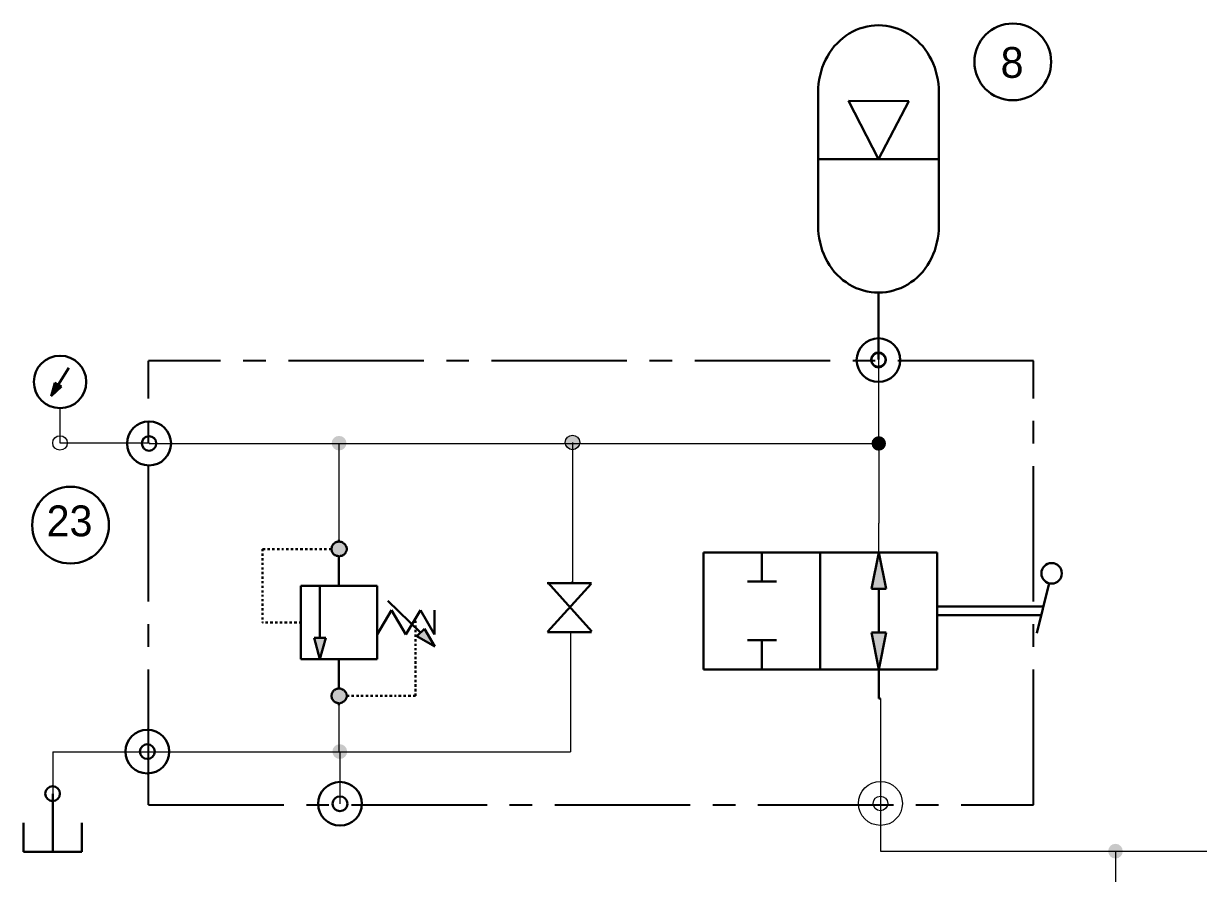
# Model space of a CAD drawing. Header units: millimetres. Extents: x 701 to 3045, y -109 to 653.
# Drawn here: x 1049.7 to 1214.9, y 263.9 to 383.4 of the extents above; entities that cross this region are included whole.
import ezdxf

# ---------------------------------------------------------------- set-up
doc = ezdxf.new("R2010")
doc.units = ezdxf.units.MM
doc.linetypes.add('CENTER2', pattern=[28.575, 19.05, -3.175, 3.175, -3.175])
doc.layers.add('05 CAUDAL DE MEDICIÓN', color=2, linetype='Continuous', lineweight=30)
doc.layers.add('11 UNIDAD INTEGRADA', color=7, linetype='CENTER2')

msp = doc.modelspace()

# ---------------------------------------------------------------- hatches: boundary and pattern name
at = {"lineweight": 53}
h = msp.add_hatch(color=7, dxfattribs=at)
edge = h.paths.add_edge_path()
edge.add_ellipse((1094.06, 324.42), major_axis=(1.04, 0), ratio=0.983606, start_angle=0, end_angle=360)
h = msp.add_hatch(color=7, dxfattribs=at)
edge = h.paths.add_edge_path()
edge.add_ellipse((1094.06, 324.42), major_axis=(1.04, 0), ratio=0.983607, start_angle=0, end_angle=360)
h = msp.add_hatch(color=7, dxfattribs=at)
edge = h.paths.add_edge_path()
edge.add_ellipse((1094.06, 324.42), major_axis=(1.04, 0), ratio=0.983607, start_angle=0, end_angle=360)
h = msp.add_hatch(color=7, dxfattribs=at)
edge = h.paths.add_edge_path()
edge.add_ellipse((1126.9, 324.52), major_axis=(1.04, 0), ratio=0.983606, start_angle=0, end_angle=360)
h = msp.add_hatch(color=7, dxfattribs=at)
edge = h.paths.add_edge_path()
edge.add_arc((1169.96, 324.38), 1.02, 0, 360)
h = msp.add_hatch(color=7, dxfattribs=at)
edge = h.paths.add_edge_path()
edge.add_arc((1169.96, 324.38), 1.02, 0, 360)
h = msp.add_hatch(color=7, dxfattribs=at)
edge = h.paths.add_edge_path()
edge.add_arc((1169.96, 324.38), 1.02, 0, 360)
h = msp.add_hatch(color=7, dxfattribs=at)
edge = h.paths.add_edge_path()
edge.add_arc((1094.16, 281.06), 1.04, 0, 360)
h = msp.add_hatch(color=7, dxfattribs=at)
edge = h.paths.add_edge_path()
edge.add_arc((1094.16, 281.06), 1.04, 0, 360)
h = msp.add_hatch(color=7, dxfattribs=at)
edge = h.paths.add_edge_path()
edge.add_arc((1094.16, 281.06), 1.04, 0, 360)
h = msp.add_hatch(color=7, dxfattribs=at)
edge = h.paths.add_edge_path()
edge.add_arc((1094.16, 281.06), 1.04, 0, 360)
h = msp.add_hatch(color=7, dxfattribs=at)
edge = h.paths.add_edge_path()
edge.add_ellipse((1203.25, 267.06), major_axis=(0, 1.04), ratio=0.983606, start_angle=0, end_angle=360)
at = {"layer": '05 CAUDAL DE MEDICIÓN'}
for points in [[(1053.59, 331.04), (1054.09, 332.88), (1055.01, 332.37)], [(1094.04, 308.52), (1093.97, 308.52), (1093.9, 308.52), (1093.87, 308.56), (1093.8, 308.56), (1093.73, 308.56), (1093.67, 308.59), (1093.6, 308.62), (1093.53, 308.66), (1093.46, 308.69), (1093.43, 308.69), (1093.36, 308.76), (1093.33, 308.79), (1093.26, 308.83), (1093.23, 308.89), (1093.19, 308.93), (1093.16, 309), (1093.12, 309.06), (1093.09, 309.1), (1093.06, 309.17), (1093.02, 309.23), (1093.02, 309.3), (1093.02, 309.34), (1092.99, 309.4), (1092.99, 309.47), (1092.99, 309.54), (1092.99, 309.61), (1092.99, 309.68), (1093.02, 309.74), (1093.02, 309.81), (1093.02, 309.88), (1093.06, 309.91), (1093.09, 309.98), (1093.12, 310.05), (1093.16, 310.08), (1093.19, 310.15), (1093.23, 310.22), (1093.26, 310.25), (1093.33, 310.29), (1093.36, 310.32), (1093.43, 310.39), (1093.46, 310.42), (1093.53, 310.46), (1093.6, 310.49), (1093.67, 310.49), (1093.73, 310.53), (1093.8, 310.53), (1093.87, 310.56), (1093.9, 310.56), (1093.97, 310.59), (1094.04, 310.59), (1094.11, 310.59), (1094.18, 310.56), (1094.24, 310.56), (1094.31, 310.53), (1094.38, 310.53), (1094.45, 310.49), (1094.52, 310.49), (1094.55, 310.46), (1094.62, 310.42), (1094.69, 310.39), (1094.75, 310.32), (1094.79, 310.29), (1094.82, 310.25), (1094.89, 310.22), (1094.92, 310.15), (1094.96, 310.08), (1094.99, 310.05), (1095.03, 309.98), (1095.06, 309.91), (1095.09, 309.88), (1095.09, 309.81), (1095.09, 309.74), (1095.13, 309.68), (1095.13, 309.61), (1095.13, 309.54), (1095.13, 309.47), (1095.13, 309.4), (1095.09, 309.34), (1095.09, 309.3), (1095.09, 309.23), (1095.06, 309.17), (1095.03, 309.1), (1094.99, 309.06), (1094.96, 309), (1094.92, 308.93), (1094.89, 308.89), (1094.82, 308.83), (1094.79, 308.79), (1094.75, 308.76), (1094.69, 308.69), (1094.62, 308.69), (1094.55, 308.66), (1094.52, 308.62), (1094.45, 308.59), (1094.38, 308.56), (1094.31, 308.56), (1094.24, 308.56), (1094.18, 308.52), (1094.11, 308.52)], [(1169.96, 309.06), (1168.94, 303.94), (1170.98, 303.94)], [(1105.01, 297.28), (1106.06, 298.3), (1107.53, 295.85)], [(1169.96, 292.62), (1168.94, 297.79), (1170.98, 297.79)], [(1092.21, 297.07), (1090.54, 297.07), (1091.36, 294.05)], [(1094.04, 287.87), (1093.97, 287.87), (1093.9, 287.87), (1093.87, 287.87), (1093.8, 287.9), (1093.73, 287.9), (1093.67, 287.94), (1093.6, 287.97), (1093.53, 288), (1093.46, 288.04), (1093.43, 288.04), (1093.36, 288.11), (1093.33, 288.14), (1093.26, 288.17), (1093.23, 288.24), (1093.19, 288.28), (1093.16, 288.34), (1093.12, 288.41), (1093.09, 288.45), (1093.06, 288.51), (1093.02, 288.58), (1093.02, 288.65), (1093.02, 288.68), (1092.99, 288.75), (1092.99, 288.82), (1092.99, 288.89), (1092.99, 288.96), (1092.99, 289.02), (1093.02, 289.09), (1093.02, 289.16), (1093.02, 289.23), (1093.06, 289.26), (1093.09, 289.33), (1093.12, 289.4), (1093.16, 289.43), (1093.19, 289.5), (1093.23, 289.57), (1093.26, 289.6), (1093.33, 289.64), (1093.36, 289.67), (1093.43, 289.74), (1093.46, 289.77), (1093.53, 289.81), (1093.6, 289.81), (1093.67, 289.84), (1093.73, 289.87), (1093.8, 289.87), (1093.87, 289.91), (1093.9, 289.91), (1093.97, 289.94), (1094.04, 289.94), (1094.11, 289.94), (1094.18, 289.91), (1094.24, 289.91), (1094.31, 289.87), (1094.38, 289.87), (1094.45, 289.84), (1094.52, 289.81), (1094.55, 289.81), (1094.62, 289.77), (1094.69, 289.74), (1094.75, 289.67), (1094.79, 289.64), (1094.82, 289.6), (1094.89, 289.57), (1094.92, 289.5), (1094.96, 289.43), (1094.99, 289.4), (1095.03, 289.33), (1095.06, 289.26), (1095.09, 289.23), (1095.09, 289.16), (1095.09, 289.09), (1095.13, 289.02), (1095.13, 288.96), (1095.13, 288.89), (1095.13, 288.82), (1095.13, 288.75), (1095.09, 288.68), (1095.09, 288.65), (1095.09, 288.58), (1095.06, 288.51), (1095.03, 288.45), (1094.99, 288.41), (1094.96, 288.34), (1094.92, 288.28), (1094.89, 288.24), (1094.82, 288.17), (1094.79, 288.14), (1094.75, 288.11), (1094.69, 288.04), (1094.62, 288.04), (1094.55, 288), (1094.52, 287.97), (1094.45, 287.94), (1094.38, 287.9), (1094.31, 287.9), (1094.24, 287.87), (1094.18, 287.87), (1094.11, 287.87)]]:
    msp.add_hatch(color=2, dxfattribs=at).paths.add_polyline_path(points)

# ---------------------------------------------------------------- linework, layer by layer
at = {"color": 7, "linetype": 'Continuous', "lineweight": 0}
for p, q in [((1169.92, 336.17), (1169.92, 324.38)), ((1054.81, 329.34), (1054.81, 324.45)), ((1067.34, 324.38), (1094.04, 324.38)), ((1094.04, 324.42), (1094.04, 310.83)), ((1094.04, 324.42), (1094.04, 324.38)), ((1094.04, 324.42), (1094.04, 324.38)), ((1094.04, 324.38), (1169.96, 324.38)), ((1126.89, 324.52), (1126.89, 304.82)), ((1169.92, 324.38), (1169.96, 324.38)), ((1169.96, 324.38), (1169.96, 313.17)), ((1169.96, 309.06), (1169.96, 313.17)), ((1126.61, 297.79), (1126.61, 281.04)), ((1094.04, 287.6), (1094.04, 281.04)), ((1170.2, 288.51), (1170.2, 273.77)), ((1067.1, 281.04), (1094.14, 281.04)), ((1094.04, 281.04), (1094.14, 281.04)), ((1094.14, 281.04), (1126.61, 281.04)), ((1094.14, 281.04), (1094.18, 281.04)), ((1094.18, 281.04), (1094.18, 273.7))]:
    msp.add_line(p, q, dxfattribs=at)
at = {"color": 50, "linetype": 'Continuous', "lineweight": 0}
msp.add_line((1054.81, 324.45), (1067.34, 324.45), dxfattribs=at)
at = {"color": 3, "linetype": 'Continuous', "lineweight": 0}
for p, q in [((1053.79, 281.04), (1067.1, 281.04)), ((1053.79, 281.04), (1053.79, 275.13)), ((1170.2, 273.77), (1170.2, 267.05)), ((1170.2, 267.05), (1203.25, 267.05)), ((1203.25, 267.05), (1231.85, 267.08)), ((1203.25, 267.05), (1203.25, 193.27))]:
    msp.add_line(p, q, dxfattribs=at)
at = {"color": 7, "linetype": 'Continuous', "lineweight": 5}
for centre in [(1054.81, 324.45), (1054.81, 324.45), (1170.2, 273.77), (1170.2, 273.77), (1170.2, 273.77)]:
    msp.add_circle(centre, 1.02, dxfattribs=at)
at = {"color": 3, "linetype": 'Continuous', "lineweight": 5}
msp.add_circle((1126.89, 324.52), 1.02, dxfattribs=at)
at = {"color": 7, "linetype": 'Continuous', "lineweight": 0}
msp.add_circle((1170.2, 273.77), 3.09, dxfattribs=at)
at = {"layer": '05 CAUDAL DE MEDICIÓN', "color": 2, "linetype": 'Continuous'}
for p, q in [((1165.37, 381.72), (1165.81, 382.03)), ((1165.81, 382.03), (1166.32, 382.3)), ((1166.32, 382.3), (1166.8, 382.54)), ((1166.8, 382.54), (1167.27, 382.71)), ((1167.27, 382.71), (1167.82, 382.88)), ((1167.82, 382.88), (1168.33, 383.01)), ((1168.33, 383.01), (1168.87, 383.11)), ((1168.87, 383.11), (1169.38, 383.15)), ((1169.38, 383.15), (1169.92, 383.18)), ((1169.92, 383.18), (1170.47, 383.15)), ((1170.47, 383.15), (1170.98, 383.11)), ((1170.98, 383.11), (1171.52, 383.01)), ((1171.52, 383.01), (1172.03, 382.88)), ((1172.03, 382.88), (1172.57, 382.71)), ((1172.57, 382.71), (1173.05, 382.54)), ((1173.05, 382.54), (1173.52, 382.3)), ((1173.52, 382.3), (1174.03, 382.03)), ((1174.03, 382.03), (1174.48, 381.72)), ((1163.37, 379.78), (1163.71, 380.23)), ((1163.71, 380.23), (1164.11, 380.63)), ((1164.11, 380.63), (1164.52, 381.01)), ((1164.52, 381.01), (1164.93, 381.38)), ((1164.93, 381.38), (1165.37, 381.72)), ((1174.48, 381.72), (1174.92, 381.38)), ((1174.92, 381.38), (1175.36, 381.01)), ((1175.36, 381.01), (1175.73, 380.63)), ((1175.73, 380.63), (1176.14, 380.23)), ((1176.14, 380.23), (1176.48, 379.78)), ((1162.48, 378.32), (1162.76, 378.8)), ((1162.76, 378.8), (1163.03, 379.31)), ((1163.03, 379.31), (1163.37, 379.78)), ((1176.48, 379.78), (1176.82, 379.31)), ((1176.82, 379.31), (1177.09, 378.8)), ((1177.09, 378.8), (1177.4, 378.32)), ((1161.84, 376.69), (1162.01, 377.24)), ((1162.01, 377.24), (1162.25, 377.78)), ((1162.25, 377.78), (1162.48, 378.32)), ((1177.4, 378.32), (1177.6, 377.78)), ((1177.6, 377.78), (1177.84, 377.24)), ((1177.84, 377.24), (1178.01, 376.69)), ((1161.5, 374.96), (1161.57, 375.54)), ((1161.57, 375.54), (1161.7, 376.12)), ((1161.7, 376.12), (1161.84, 376.69)), ((1178.01, 376.69), (1178.14, 376.12)), ((1178.14, 376.12), (1178.28, 375.54)), ((1178.28, 375.54), (1178.35, 374.96)), ((1161.43, 374.38), (1161.5, 374.96)), ((1161.43, 373.77), (1161.43, 374.38)), ((1161.43, 373.77), (1161.43, 354.99)), ((1178.35, 374.96), (1178.42, 374.38)), ((1178.42, 374.38), (1178.42, 373.77)), ((1178.42, 354.99), (1178.42, 373.77)), ((1169.92, 364.36), (1165.71, 372.55)), ((1165.71, 372.55), (1174.2, 372.52)), ((1174.2, 372.52), (1169.92, 364.36)), ((1178.42, 364.36), (1161.43, 364.36)), ((1161.43, 354.38), (1161.43, 354.99)), ((1161.5, 353.8), (1161.43, 354.38)), ((1161.57, 353.22), (1161.5, 353.8)), ((1178.35, 353.8), (1178.28, 353.22)), ((1178.42, 354.38), (1178.35, 353.8)), ((1178.42, 354.99), (1178.42, 354.38)), ((1161.7, 352.64), (1161.57, 353.22)), ((1161.84, 352.07), (1161.7, 352.64)), ((1162.01, 351.52), (1161.84, 352.07)), ((1178.01, 352.07), (1177.84, 351.52)), ((1178.14, 352.64), (1178.01, 352.07)), ((1178.28, 353.22), (1178.14, 352.64)), ((1162.25, 350.98), (1162.01, 351.52)), ((1162.48, 350.44), (1162.25, 350.98)), ((1162.76, 349.93), (1162.48, 350.44)), ((1177.4, 350.44), (1177.09, 349.93)), ((1177.6, 350.98), (1177.4, 350.44)), ((1177.84, 351.52), (1177.6, 350.98)), ((1163.03, 349.45), (1162.76, 349.93)), ((1163.37, 348.98), (1163.03, 349.45)), ((1163.71, 348.53), (1163.37, 348.98)), ((1176.48, 348.98), (1176.14, 348.53)), ((1176.82, 349.45), (1176.48, 348.98)), ((1177.09, 349.93), (1176.82, 349.45)), ((1164.11, 348.09), (1163.71, 348.53)), ((1164.52, 347.72), (1164.11, 348.09)), ((1164.93, 347.35), (1164.52, 347.72)), ((1165.37, 347.04), (1164.93, 347.35)), ((1165.81, 346.73), (1165.37, 347.04)), ((1174.48, 347.04), (1174.03, 346.73)), ((1174.92, 347.35), (1174.48, 347.04)), ((1175.36, 347.72), (1174.92, 347.35)), ((1175.73, 348.09), (1175.36, 347.72)), ((1176.14, 348.53), (1175.73, 348.09)), ((1166.32, 346.46), (1165.81, 346.73)), ((1166.8, 346.23), (1166.32, 346.46)), ((1167.27, 346.06), (1166.8, 346.23)), ((1167.82, 345.89), (1167.27, 346.06)), ((1168.33, 345.75), (1167.82, 345.89)), ((1168.87, 345.65), (1168.33, 345.75)), ((1169.38, 345.58), (1168.87, 345.65)), ((1169.92, 345.58), (1169.38, 345.58)), ((1170.47, 345.58), (1169.92, 345.58)), ((1169.92, 345.58), (1169.92, 336.17)), ((1170.98, 345.65), (1170.47, 345.58)), ((1171.52, 345.75), (1170.98, 345.65)), ((1172.03, 345.89), (1171.52, 345.75)), ((1172.57, 346.06), (1172.03, 345.89)), ((1173.05, 346.23), (1172.57, 346.06)), ((1173.52, 346.46), (1173.05, 346.23)), ((1174.03, 346.73), (1173.52, 346.46)), ((1056.06, 335.02), (1054.57, 332.64)), ((1053.59, 331.04), (1054.09, 332.88)), ((1053.59, 331.04), (1054.09, 332.88)), ((1055.01, 332.37), (1053.59, 331.04)), ((1055.01, 332.37), (1053.59, 331.04)), ((1054.09, 332.88), (1055.01, 332.37)), ((1054.09, 332.88), (1055.01, 332.37)), ((1067.34, 324.45), (1067.34, 324.38)), ((1094.04, 310.59), (1094.04, 310.83)), ((1083.31, 309.54), (1083.31, 309.23)), ((1083.65, 309.54), (1083.31, 309.54)), ((1084.33, 309.54), (1083.99, 309.54)), ((1085, 309.54), (1084.67, 309.54)), ((1085.68, 309.54), (1085.34, 309.54)), ((1085.99, 309.54), (1086.26, 309.54)), ((1086.6, 309.54), (1086.94, 309.54)), ((1087.28, 309.54), (1087.62, 309.54)), ((1087.93, 309.54), (1088.27, 309.54)), ((1088.61, 309.54), (1088.95, 309.54)), ((1089.62, 309.54), (1089.28, 309.54)), ((1090.3, 309.54), (1089.96, 309.54)), ((1090.95, 309.54), (1090.64, 309.54)), ((1091.63, 309.54), (1091.29, 309.54)), ((1092.31, 309.54), (1091.97, 309.54)), ((1092.99, 309.54), (1092.65, 309.54)), ((1092.99, 309.68), (1093.02, 309.74)), ((1092.99, 309.68), (1093.02, 309.74)), ((1092.99, 309.61), (1092.99, 309.68)), ((1092.99, 309.61), (1092.99, 309.68)), ((1092.99, 309.54), (1092.99, 309.61)), ((1092.99, 309.54), (1092.99, 309.61)), ((1092.99, 309.47), (1092.99, 309.54)), ((1092.99, 309.47), (1092.99, 309.54)), ((1092.99, 309.4), (1092.99, 309.47)), ((1092.99, 309.4), (1092.99, 309.47)), ((1093.02, 309.34), (1092.99, 309.4)), ((1093.02, 309.34), (1092.99, 309.4)), ((1093.02, 309.88), (1093.06, 309.91)), ((1093.02, 309.88), (1093.06, 309.91)), ((1093.02, 309.81), (1093.02, 309.88)), ((1093.02, 309.81), (1093.02, 309.88)), ((1093.02, 309.74), (1093.02, 309.81)), ((1093.02, 309.74), (1093.02, 309.81)), ((1093.02, 309.3), (1093.02, 309.34)), ((1093.02, 309.3), (1093.02, 309.34)), ((1093.02, 309.23), (1093.02, 309.3)), ((1093.02, 309.23), (1093.02, 309.3)), ((1093.06, 309.17), (1093.02, 309.23)), ((1093.06, 309.17), (1093.02, 309.23)), ((1093.06, 309.91), (1093.09, 309.98)), ((1093.06, 309.91), (1093.09, 309.98)), ((1093.09, 309.1), (1093.06, 309.17)), ((1093.09, 309.1), (1093.06, 309.17)), ((1093.09, 309.98), (1093.12, 310.05)), ((1093.09, 309.98), (1093.12, 310.05)), ((1093.12, 309.06), (1093.09, 309.1)), ((1093.12, 309.06), (1093.09, 309.1)), ((1093.12, 310.05), (1093.16, 310.08)), ((1093.12, 310.05), (1093.16, 310.08)), ((1093.16, 309), (1093.12, 309.06)), ((1093.16, 309), (1093.12, 309.06)), ((1093.16, 310.08), (1093.19, 310.15)), ((1093.16, 310.08), (1093.19, 310.15)), ((1093.19, 310.15), (1093.23, 310.22)), ((1093.19, 310.15), (1093.23, 310.22)), ((1093.23, 310.22), (1093.26, 310.25)), ((1093.23, 310.22), (1093.26, 310.25)), ((1093.26, 310.25), (1093.33, 310.29)), ((1093.26, 310.25), (1093.33, 310.29)), ((1093.33, 310.29), (1093.36, 310.32)), ((1093.33, 310.29), (1093.36, 310.32)), ((1093.36, 310.32), (1093.43, 310.39)), ((1093.36, 310.32), (1093.43, 310.39)), ((1093.43, 310.39), (1093.46, 310.42)), ((1093.43, 310.39), (1093.46, 310.42)), ((1093.46, 310.42), (1093.53, 310.46)), ((1093.46, 310.42), (1093.53, 310.46)), ((1093.53, 310.46), (1093.6, 310.49)), ((1093.53, 310.46), (1093.6, 310.49)), ((1093.6, 310.49), (1093.67, 310.49)), ((1093.6, 310.49), (1093.67, 310.49)), ((1093.67, 310.49), (1093.73, 310.53)), ((1093.67, 310.49), (1093.73, 310.53)), ((1093.73, 310.53), (1093.8, 310.53)), ((1093.73, 310.53), (1093.8, 310.53)), ((1093.8, 310.53), (1093.87, 310.56)), ((1093.8, 310.53), (1093.87, 310.56)), ((1093.87, 310.56), (1093.9, 310.56)), ((1093.87, 310.56), (1093.9, 310.56)), ((1093.9, 310.56), (1093.97, 310.59)), ((1093.9, 310.56), (1093.97, 310.59)), ((1093.97, 310.59), (1094.04, 310.59)), ((1093.97, 310.59), (1094.04, 310.59)), ((1094.04, 310.59), (1094.11, 310.59)), ((1094.04, 310.59), (1094.11, 310.59)), ((1094.11, 310.59), (1094.18, 310.56)), ((1094.11, 310.59), (1094.18, 310.56)), ((1094.18, 310.56), (1094.24, 310.56)), ((1094.18, 310.56), (1094.24, 310.56)), ((1094.24, 310.56), (1094.31, 310.53)), ((1094.24, 310.56), (1094.31, 310.53)), ((1094.31, 310.53), (1094.38, 310.53)), ((1094.31, 310.53), (1094.38, 310.53)), ((1094.38, 310.53), (1094.45, 310.49)), ((1094.38, 310.53), (1094.45, 310.49)), ((1094.45, 310.49), (1094.52, 310.49)), ((1094.45, 310.49), (1094.52, 310.49)), ((1094.52, 310.49), (1094.55, 310.46)), ((1094.52, 310.49), (1094.55, 310.46)), ((1094.55, 310.46), (1094.62, 310.42)), ((1094.55, 310.46), (1094.62, 310.42)), ((1094.62, 310.42), (1094.69, 310.39)), ((1094.62, 310.42), (1094.69, 310.39)), ((1094.69, 310.39), (1094.75, 310.32)), ((1094.69, 310.39), (1094.75, 310.32)), ((1094.75, 310.32), (1094.79, 310.29)), ((1094.75, 310.32), (1094.79, 310.29)), ((1094.79, 310.29), (1094.82, 310.25)), ((1094.79, 310.29), (1094.82, 310.25)), ((1094.82, 310.25), (1094.89, 310.22)), ((1094.82, 310.25), (1094.89, 310.22)), ((1094.89, 310.22), (1094.92, 310.15)), ((1094.89, 310.22), (1094.92, 310.15)), ((1094.92, 310.15), (1094.96, 310.08)), ((1094.92, 310.15), (1094.96, 310.08)), ((1094.96, 310.08), (1094.99, 310.05)), ((1094.96, 310.08), (1094.99, 310.05)), ((1094.99, 309.06), (1094.96, 309)), ((1094.99, 309.06), (1094.96, 309)), ((1094.99, 310.05), (1095.03, 309.98)), ((1094.99, 310.05), (1095.03, 309.98)), ((1095.03, 309.1), (1094.99, 309.06)), ((1095.03, 309.1), (1094.99, 309.06)), ((1095.03, 309.98), (1095.06, 309.91)), ((1095.03, 309.98), (1095.06, 309.91)), ((1095.06, 309.17), (1095.03, 309.1)), ((1095.06, 309.17), (1095.03, 309.1)), ((1095.06, 309.91), (1095.09, 309.88)), ((1095.06, 309.91), (1095.09, 309.88)), ((1095.09, 309.23), (1095.06, 309.17)), ((1095.09, 309.23), (1095.06, 309.17)), ((1095.09, 309.88), (1095.09, 309.81)), ((1095.09, 309.88), (1095.09, 309.81)), ((1095.09, 309.81), (1095.09, 309.74)), ((1095.09, 309.81), (1095.09, 309.74)), ((1095.09, 309.74), (1095.13, 309.68)), ((1095.09, 309.74), (1095.13, 309.68)), ((1095.13, 309.4), (1095.09, 309.34)), ((1095.13, 309.4), (1095.09, 309.34)), ((1095.09, 309.34), (1095.09, 309.3)), ((1095.09, 309.34), (1095.09, 309.3)), ((1095.09, 309.3), (1095.09, 309.23)), ((1095.09, 309.3), (1095.09, 309.23)), ((1095.13, 309.68), (1095.13, 309.61)), ((1095.13, 309.68), (1095.13, 309.61)), ((1095.13, 309.61), (1095.13, 309.54)), ((1095.13, 309.61), (1095.13, 309.54)), ((1095.13, 309.54), (1095.13, 309.47)), ((1095.13, 309.54), (1095.13, 309.47)), ((1095.13, 309.47), (1095.13, 309.4)), ((1095.13, 309.47), (1095.13, 309.4)), ((1161.74, 309.06), (1145.3, 309.06)), ((1145.3, 309.06), (1145.3, 292.62)), ((1153.52, 309.06), (1153.52, 304.95)), ((1161.74, 309.06), (1161.74, 292.62)), ((1161.74, 292.62), (1161.74, 309.06)), ((1178.18, 309.06), (1161.74, 309.06)), ((1169.96, 309.06), (1168.94, 303.94)), ((1169.96, 309.06), (1168.94, 303.94)), ((1170.98, 303.94), (1169.96, 309.06)), ((1170.98, 303.94), (1169.96, 309.06)), ((1178.18, 292.62), (1178.18, 309.06)), ((1083.31, 308.89), (1083.31, 308.59)), ((1083.31, 308.25), (1083.31, 307.94)), ((1083.31, 307.6), (1083.31, 307.3)), ((1093.19, 308.93), (1093.16, 309)), ((1093.19, 308.93), (1093.16, 309)), ((1093.23, 308.89), (1093.19, 308.93)), ((1093.23, 308.89), (1093.19, 308.93)), ((1093.26, 308.83), (1093.23, 308.89)), ((1093.26, 308.83), (1093.23, 308.89)), ((1093.33, 308.79), (1093.26, 308.83)), ((1093.33, 308.79), (1093.26, 308.83)), ((1093.36, 308.76), (1093.33, 308.79)), ((1093.36, 308.76), (1093.33, 308.79)), ((1093.43, 308.69), (1093.36, 308.76)), ((1093.43, 308.69), (1093.36, 308.76)), ((1093.46, 308.69), (1093.43, 308.69)), ((1093.46, 308.69), (1093.43, 308.69)), ((1093.53, 308.66), (1093.46, 308.69)), ((1093.53, 308.66), (1093.46, 308.69)), ((1093.6, 308.62), (1093.53, 308.66)), ((1093.6, 308.62), (1093.53, 308.66)), ((1093.67, 308.59), (1093.6, 308.62)), ((1093.67, 308.59), (1093.6, 308.62)), ((1093.73, 308.56), (1093.67, 308.59)), ((1093.73, 308.56), (1093.67, 308.59)), ((1093.8, 308.56), (1093.73, 308.56)), ((1093.8, 308.56), (1093.73, 308.56)), ((1093.87, 308.56), (1093.8, 308.56)), ((1093.87, 308.56), (1093.8, 308.56)), ((1093.9, 308.52), (1093.87, 308.56)), ((1093.9, 308.52), (1093.87, 308.56)), ((1093.97, 308.52), (1093.9, 308.52)), ((1093.97, 308.52), (1093.9, 308.52)), ((1094.04, 308.52), (1093.97, 308.52)), ((1094.04, 308.52), (1093.97, 308.52)), ((1094.04, 304.38), (1094.04, 308.52)), ((1094.18, 308.52), (1094.11, 308.52)), ((1094.18, 308.52), (1094.11, 308.52)), ((1094.24, 308.56), (1094.18, 308.52)), ((1094.24, 308.56), (1094.18, 308.52)), ((1094.31, 308.56), (1094.24, 308.56)), ((1094.31, 308.56), (1094.24, 308.56)), ((1094.38, 308.56), (1094.31, 308.56)), ((1094.38, 308.56), (1094.31, 308.56)), ((1094.45, 308.59), (1094.38, 308.56)), ((1094.45, 308.59), (1094.38, 308.56)), ((1094.52, 308.62), (1094.45, 308.59)), ((1094.52, 308.62), (1094.45, 308.59)), ((1094.55, 308.66), (1094.52, 308.62)), ((1094.55, 308.66), (1094.52, 308.62)), ((1094.62, 308.69), (1094.55, 308.66)), ((1094.62, 308.69), (1094.55, 308.66)), ((1094.69, 308.69), (1094.62, 308.69)), ((1094.69, 308.69), (1094.62, 308.69)), ((1094.75, 308.76), (1094.69, 308.69)), ((1094.75, 308.76), (1094.69, 308.69)), ((1094.79, 308.79), (1094.75, 308.76)), ((1094.79, 308.79), (1094.75, 308.76)), ((1094.82, 308.83), (1094.79, 308.79)), ((1094.82, 308.83), (1094.79, 308.79)), ((1094.89, 308.89), (1094.82, 308.83)), ((1094.89, 308.89), (1094.82, 308.83)), ((1094.92, 308.93), (1094.89, 308.89)), ((1094.92, 308.93), (1094.89, 308.89)), ((1094.96, 309), (1094.92, 308.93)), ((1094.96, 309), (1094.92, 308.93)), ((1083.31, 306.96), (1083.31, 306.65)), ((1083.31, 306.31), (1083.31, 306.01)), ((1083.31, 305.36), (1083.31, 305.67)), ((1083.31, 304.72), (1083.31, 305.02)), ((1083.31, 304.07), (1083.31, 304.38)), ((1099.44, 304.38), (1088.67, 304.38)), ((1088.67, 294.05), (1088.67, 304.38)), ((1091.36, 297.07), (1091.36, 304.38)), ((1099.44, 294.05), (1099.44, 304.38)), ((1123.32, 304.75), (1129.54, 304.75)), ((1123.39, 297.89), (1129.5, 304.65)), ((1123.39, 297.89), (1129.5, 304.65)), ((1123.42, 304.82), (1129.6, 297.92)), ((1126.75, 304.82), (1126.89, 304.82)), ((1155.59, 304.95), (1151.48, 304.95)), ((1193.93, 304.72), (1192.21, 297.72)), ((1083.31, 303.43), (1083.31, 303.73)), ((1083.31, 302.85), (1083.31, 303.09)), ((1083.31, 302.51), (1083.31, 302.2)), ((1168.94, 303.94), (1170.98, 303.94)), ((1168.94, 303.94), (1170.98, 303.94)), ((1169.96, 297.79), (1169.96, 303.94)), ((1083.31, 301.86), (1083.31, 301.56)), ((1083.31, 300.91), (1083.31, 301.22)), ((1099.44, 297.52), (1101.45, 300.95)), ((1100.94, 302.24), (1105.52, 297.79)), ((1103.45, 297.52), (1101.45, 300.95)), ((1103.45, 297.52), (1105.49, 300.95)), ((1107.49, 297.52), (1105.49, 300.95)), ((1107.49, 297.52), (1107.49, 300.95)), ((1083.31, 300.27), (1083.31, 300.57)), ((1083.31, 299.62), (1083.31, 299.93)), ((1083.31, 299.21), (1083.31, 299.28)), ((1083.31, 299.21), (1083.37, 299.21)), ((1083.71, 299.21), (1084.05, 299.21)), ((1084.39, 299.21), (1084.73, 299.21)), ((1085.07, 299.21), (1085.41, 299.21)), ((1086.06, 299.21), (1085.75, 299.21)), ((1086.74, 299.21), (1086.4, 299.21)), ((1087.42, 299.21), (1087.08, 299.21)), ((1088.1, 299.21), (1087.76, 299.21)), ((1088.67, 299.21), (1088.44, 299.21)), ((1104.81, 299.79), (1104.81, 299.72)), ((1104.81, 299.45), (1104.81, 299.15)), ((1104.81, 298.81), (1104.81, 298.5)), ((1104.81, 298.16), (1104.81, 297.86)), ((1104.81, 297.52), (1104.81, 297.21)), ((1105.01, 297.28), (1106.06, 298.3)), ((1105.01, 297.28), (1106.06, 298.3)), ((1106.06, 298.3), (1107.53, 295.85)), ((1106.06, 298.3), (1107.53, 295.85)), ((1123.35, 297.86), (1129.57, 297.86)), ((1169.96, 292.62), (1168.94, 297.79)), ((1168.94, 297.79), (1170.98, 297.79)), ((1169.96, 292.62), (1168.94, 297.79)), ((1168.94, 297.79), (1170.98, 297.79)), ((1170.98, 297.79), (1169.96, 292.62)), ((1170.98, 297.79), (1169.96, 292.62)), ((1092.21, 297.07), (1090.54, 297.07)), ((1090.54, 297.07), (1091.36, 294.05)), ((1092.21, 297.07), (1090.54, 297.07)), ((1090.54, 297.07), (1091.36, 294.05)), ((1091.36, 294.05), (1092.21, 297.07)), ((1091.36, 294.05), (1092.21, 297.07)), ((1104.81, 296.56), (1104.81, 296.87)), ((1104.81, 295.92), (1104.81, 296.23)), ((1107.53, 295.85), (1105.01, 297.28)), ((1107.53, 295.85), (1105.01, 297.28)), ((1155.59, 296.73), (1151.48, 296.73)), ((1153.52, 292.62), (1153.52, 296.73)), ((1104.81, 295.58), (1104.81, 295.34)), ((1104.81, 295.04), (1104.81, 294.7)), ((1104.81, 294.39), (1104.81, 294.05)), ((1088.67, 294.05), (1099.44, 294.05)), ((1094.04, 294.05), (1094.04, 289.94)), ((1104.81, 293.75), (1104.81, 293.41)), ((1104.81, 293.1), (1104.81, 292.76)), ((1145.3, 292.62), (1161.74, 292.62)), ((1161.74, 292.62), (1178.18, 292.62)), ((1169.96, 288.51), (1169.96, 292.62)), ((1104.81, 292.12), (1104.81, 292.45)), ((1104.81, 291.47), (1104.81, 291.81)), ((1104.81, 290.82), (1104.81, 291.16)), ((1093.02, 289.23), (1093.06, 289.26)), ((1093.02, 289.23), (1093.06, 289.26)), ((1093.02, 289.16), (1093.02, 289.23)), ((1093.02, 289.16), (1093.02, 289.23)), ((1093.06, 289.26), (1093.09, 289.33)), ((1093.06, 289.26), (1093.09, 289.33)), ((1093.09, 289.33), (1093.12, 289.4)), ((1093.09, 289.33), (1093.12, 289.4)), ((1093.12, 289.4), (1093.16, 289.43)), ((1093.12, 289.4), (1093.16, 289.43)), ((1093.16, 289.43), (1093.19, 289.5)), ((1093.16, 289.43), (1093.19, 289.5)), ((1093.19, 289.5), (1093.23, 289.57)), ((1093.19, 289.5), (1093.23, 289.57)), ((1093.23, 289.57), (1093.26, 289.6)), ((1093.23, 289.57), (1093.26, 289.6)), ((1093.26, 289.6), (1093.33, 289.64)), ((1093.26, 289.6), (1093.33, 289.64)), ((1093.33, 289.64), (1093.36, 289.67)), ((1093.33, 289.64), (1093.36, 289.67)), ((1093.36, 289.67), (1093.43, 289.74)), ((1093.36, 289.67), (1093.43, 289.74)), ((1093.43, 289.74), (1093.46, 289.77)), ((1093.43, 289.74), (1093.46, 289.77)), ((1093.46, 289.77), (1093.53, 289.81)), ((1093.46, 289.77), (1093.53, 289.81)), ((1093.53, 289.81), (1093.6, 289.81)), ((1093.53, 289.81), (1093.6, 289.81)), ((1093.6, 289.81), (1093.67, 289.84)), ((1093.6, 289.81), (1093.67, 289.84)), ((1093.67, 289.84), (1093.73, 289.87)), ((1093.67, 289.84), (1093.73, 289.87)), ((1093.73, 289.87), (1093.8, 289.87)), ((1093.73, 289.87), (1093.8, 289.87)), ((1093.8, 289.87), (1093.87, 289.91)), ((1093.8, 289.87), (1093.87, 289.91)), ((1093.87, 289.91), (1093.9, 289.91)), ((1093.87, 289.91), (1093.9, 289.91)), ((1093.9, 289.91), (1093.97, 289.94)), ((1093.9, 289.91), (1093.97, 289.94)), ((1093.97, 289.94), (1094.04, 289.94)), ((1093.97, 289.94), (1094.04, 289.94)), ((1094.04, 289.94), (1094.11, 289.94)), ((1094.04, 289.94), (1094.11, 289.94)), ((1094.11, 289.94), (1094.18, 289.91)), ((1094.11, 289.94), (1094.18, 289.91)), ((1094.18, 289.91), (1094.24, 289.91)), ((1094.18, 289.91), (1094.24, 289.91)), ((1094.24, 289.91), (1094.31, 289.87)), ((1094.24, 289.91), (1094.31, 289.87)), ((1094.31, 289.87), (1094.38, 289.87)), ((1094.31, 289.87), (1094.38, 289.87)), ((1094.38, 289.87), (1094.45, 289.84)), ((1094.38, 289.87), (1094.45, 289.84)), ((1094.45, 289.84), (1094.52, 289.81)), ((1094.45, 289.84), (1094.52, 289.81)), ((1094.52, 289.81), (1094.55, 289.81)), ((1094.52, 289.81), (1094.55, 289.81)), ((1094.55, 289.81), (1094.62, 289.77)), ((1094.55, 289.81), (1094.62, 289.77)), ((1094.62, 289.77), (1094.69, 289.74)), ((1094.62, 289.77), (1094.69, 289.74)), ((1094.69, 289.74), (1094.75, 289.67)), ((1094.69, 289.74), (1094.75, 289.67)), ((1094.75, 289.67), (1094.79, 289.64)), ((1094.75, 289.67), (1094.79, 289.64)), ((1094.79, 289.64), (1094.82, 289.6)), ((1094.79, 289.64), (1094.82, 289.6)), ((1094.82, 289.6), (1094.89, 289.57)), ((1094.82, 289.6), (1094.89, 289.57)), ((1094.89, 289.57), (1094.92, 289.5)), ((1094.89, 289.57), (1094.92, 289.5)), ((1094.92, 289.5), (1094.96, 289.43)), ((1094.92, 289.5), (1094.96, 289.43)), ((1094.96, 289.43), (1094.99, 289.4)), ((1094.96, 289.43), (1094.99, 289.4)), ((1094.99, 289.4), (1095.03, 289.33)), ((1094.99, 289.4), (1095.03, 289.33)), ((1095.03, 289.33), (1095.06, 289.26)), ((1095.03, 289.33), (1095.06, 289.26)), ((1095.06, 289.26), (1095.09, 289.23)), ((1095.06, 289.26), (1095.09, 289.23)), ((1095.09, 289.23), (1095.09, 289.16)), ((1095.09, 289.23), (1095.09, 289.16)), ((1104.81, 290.18), (1104.81, 290.52)), ((1104.81, 289.53), (1104.81, 289.87)), ((1104.81, 288.89), (1104.81, 289.23)), ((1092.99, 289.02), (1093.02, 289.09)), ((1092.99, 289.02), (1093.02, 289.09)), ((1092.99, 288.96), (1092.99, 289.02)), ((1092.99, 288.96), (1092.99, 289.02)), ((1092.99, 288.89), (1092.99, 288.96)), ((1092.99, 288.89), (1092.99, 288.96)), ((1092.99, 288.82), (1092.99, 288.89)), ((1092.99, 288.82), (1092.99, 288.89)), ((1092.99, 288.75), (1092.99, 288.82)), ((1092.99, 288.75), (1092.99, 288.82)), ((1093.02, 288.68), (1092.99, 288.75)), ((1093.02, 288.68), (1092.99, 288.75)), ((1093.02, 289.09), (1093.02, 289.16)), ((1093.02, 289.09), (1093.02, 289.16)), ((1093.02, 288.65), (1093.02, 288.68)), ((1093.02, 288.65), (1093.02, 288.68)), ((1093.02, 288.58), (1093.02, 288.65)), ((1093.02, 288.58), (1093.02, 288.65)), ((1093.06, 288.51), (1093.02, 288.58)), ((1093.06, 288.51), (1093.02, 288.58)), ((1093.09, 288.45), (1093.06, 288.51)), ((1093.09, 288.45), (1093.06, 288.51)), ((1093.12, 288.41), (1093.09, 288.45)), ((1093.12, 288.41), (1093.09, 288.45)), ((1093.16, 288.34), (1093.12, 288.41)), ((1093.16, 288.34), (1093.12, 288.41)), ((1093.19, 288.28), (1093.16, 288.34)), ((1093.19, 288.28), (1093.16, 288.34)), ((1093.23, 288.24), (1093.19, 288.28)), ((1093.23, 288.24), (1093.19, 288.28)), ((1093.26, 288.17), (1093.23, 288.24)), ((1093.26, 288.17), (1093.23, 288.24)), ((1093.33, 288.14), (1093.26, 288.17)), ((1093.33, 288.14), (1093.26, 288.17)), ((1093.36, 288.11), (1093.33, 288.14)), ((1093.36, 288.11), (1093.33, 288.14)), ((1093.43, 288.04), (1093.36, 288.11)), ((1093.43, 288.04), (1093.36, 288.11)), ((1093.46, 288.04), (1093.43, 288.04)), ((1093.46, 288.04), (1093.43, 288.04)), ((1093.53, 288), (1093.46, 288.04)), ((1093.53, 288), (1093.46, 288.04)), ((1093.6, 287.97), (1093.53, 288)), ((1093.6, 287.97), (1093.53, 288)), ((1093.67, 287.94), (1093.6, 287.97)), ((1093.67, 287.94), (1093.6, 287.97)), ((1093.73, 287.9), (1093.67, 287.94)), ((1093.73, 287.9), (1093.67, 287.94)), ((1093.8, 287.9), (1093.73, 287.9)), ((1093.8, 287.9), (1093.73, 287.9)), ((1093.87, 287.87), (1093.8, 287.9)), ((1093.87, 287.87), (1093.8, 287.9)), ((1093.9, 287.87), (1093.87, 287.87)), ((1093.9, 287.87), (1093.87, 287.87)), ((1093.97, 287.87), (1093.9, 287.87)), ((1093.97, 287.87), (1093.9, 287.87)), ((1094.04, 287.87), (1093.97, 287.87)), ((1094.04, 287.87), (1093.97, 287.87)), ((1094.04, 287.87), (1094.04, 287.6)), ((1094.18, 287.87), (1094.11, 287.87)), ((1094.18, 287.87), (1094.11, 287.87)), ((1094.24, 287.87), (1094.18, 287.87)), ((1094.24, 287.87), (1094.18, 287.87)), ((1094.31, 287.9), (1094.24, 287.87)), ((1094.31, 287.9), (1094.24, 287.87)), ((1094.38, 287.9), (1094.31, 287.9)), ((1094.38, 287.9), (1094.31, 287.9)), ((1094.45, 287.94), (1094.38, 287.9)), ((1094.45, 287.94), (1094.38, 287.9)), ((1094.52, 287.97), (1094.45, 287.94)), ((1094.52, 287.97), (1094.45, 287.94)), ((1094.55, 288), (1094.52, 287.97)), ((1094.55, 288), (1094.52, 287.97)), ((1094.62, 288.04), (1094.55, 288)), ((1094.62, 288.04), (1094.55, 288)), ((1094.69, 288.04), (1094.62, 288.04)), ((1094.69, 288.04), (1094.62, 288.04)), ((1094.75, 288.11), (1094.69, 288.04)), ((1094.75, 288.11), (1094.69, 288.04)), ((1094.79, 288.14), (1094.75, 288.11)), ((1094.79, 288.14), (1094.75, 288.11)), ((1094.82, 288.17), (1094.79, 288.14)), ((1094.82, 288.17), (1094.79, 288.14)), ((1094.89, 288.24), (1094.82, 288.17)), ((1094.89, 288.24), (1094.82, 288.17)), ((1094.92, 288.28), (1094.89, 288.24)), ((1094.92, 288.28), (1094.89, 288.24)), ((1094.96, 288.34), (1094.92, 288.28)), ((1094.96, 288.34), (1094.92, 288.28)), ((1094.99, 288.41), (1094.96, 288.34)), ((1094.99, 288.41), (1094.96, 288.34)), ((1095.03, 288.45), (1094.99, 288.41)), ((1095.03, 288.45), (1094.99, 288.41)), ((1095.06, 288.51), (1095.03, 288.45)), ((1095.06, 288.51), (1095.03, 288.45)), ((1095.09, 288.58), (1095.06, 288.51)), ((1095.09, 288.58), (1095.06, 288.51)), ((1095.09, 289.16), (1095.09, 289.09)), ((1095.09, 289.16), (1095.09, 289.09)), ((1095.09, 289.09), (1095.13, 289.02)), ((1095.09, 289.09), (1095.13, 289.02)), ((1095.13, 288.75), (1095.09, 288.68)), ((1095.13, 288.75), (1095.09, 288.68)), ((1095.09, 288.68), (1095.09, 288.65)), ((1095.09, 288.68), (1095.09, 288.65)), ((1095.09, 288.65), (1095.09, 288.58)), ((1095.09, 288.65), (1095.09, 288.58)), ((1095.13, 289.02), (1095.13, 288.96)), ((1095.13, 289.02), (1095.13, 288.96)), ((1095.13, 288.96), (1095.13, 288.89)), ((1095.13, 288.96), (1095.13, 288.89)), ((1095.13, 288.89), (1095.47, 288.89)), ((1095.13, 288.89), (1095.13, 288.82)), ((1095.13, 288.89), (1095.13, 288.82)), ((1095.13, 288.82), (1095.13, 288.75)), ((1095.13, 288.82), (1095.13, 288.75)), ((1095.81, 288.89), (1096.15, 288.89)), ((1096.49, 288.89), (1096.83, 288.89)), ((1097.13, 288.89), (1097.47, 288.89)), ((1097.81, 288.89), (1098.15, 288.89)), ((1098.49, 288.89), (1098.83, 288.89)), ((1099.51, 288.89), (1099.17, 288.89)), ((1100.15, 288.89), (1099.85, 288.89)), ((1100.83, 288.89), (1100.49, 288.89)), ((1101.51, 288.89), (1101.17, 288.89)), ((1102.09, 288.89), (1101.85, 288.89)), ((1102.43, 288.89), (1102.77, 288.89)), ((1103.11, 288.89), (1103.45, 288.89)), ((1103.79, 288.89), (1104.13, 288.89)), ((1104.47, 288.89), (1104.81, 288.89)), ((1169.96, 288.51), (1170.2, 288.51)), ((1053.79, 275.13), (1053.79, 266.95)), ((1049.68, 266.95), (1049.68, 271.06)), ((1057.9, 266.95), (1057.9, 271.06)), ((1053.79, 266.95), (1049.68, 266.95)), ((1053.79, 266.95), (1057.9, 266.95))]:
    msp.add_line(p, q, dxfattribs=at)
at = {"layer": '05 CAUDAL DE MEDICIÓN', "color": 2}
for p, q in [((1178.18, 301.44), (1193.11, 301.44)), ((1178.18, 300.25), (1192.82, 300.25))]:
    msp.add_line(p, q, dxfattribs=at)
at = {"layer": '05 CAUDAL DE MEDICIÓN', "color": 2, "linetype": 'Continuous'}
for centre, radius in [((1169.92, 336.17), 1.02), ((1169.92, 336.17), 1.02), ((1067.34, 324.38), 3.09), ((1067.34, 324.38), 1.02), ((1067.34, 324.38), 1.02), ((1067.34, 324.38), 1.02), ((1067.09, 281.06), 3.07), ((1067.09, 281.06), 1.04), ((1067.09, 281.06), 1.04), ((1067.09, 281.06), 1.04), ((1053.77, 275.15), 1.04), ((1053.77, 275.15), 1.04), ((1094.19, 273.72), 3.07), ((1094.19, 273.72), 1.04), ((1094.19, 273.72), 1.04)]:
    msp.add_circle(centre, radius, dxfattribs=at)
at = {"layer": '05 CAUDAL DE MEDICIÓN', "color": 2}
msp.add_circle((1194.27, 306.12), 1.44, dxfattribs=at)
at = {"layer": '05 CAUDAL DE MEDICIÓN', "color": 2, "linetype": 'Continuous', "extrusion": (0, 0, -1)}
for centre, major_axis in [((1188.81, 378.02), (5.4, 0)), ((1169.92, 336.09), (0, -3.07)), ((1054.82, 333.03), (0, -3.69)), ((1169.92, 336.09), (1.02, 0)), ((1056.3, 312.9), (5.4, 0))]:
    msp.add_ellipse(centre, major_axis=major_axis, ratio=1, dxfattribs=at)
at = {"layer": '11 UNIDAD INTEGRADA'}
for p, q in [((1191.7, 336), (1067.24, 336)), ((1067.24, 273.57), (1067.24, 336)), ((1191.7, 273.57), (1191.7, 336)), ((1067.24, 273.57), (1191.7, 273.57))]:
    msp.add_line(p, q, dxfattribs=at)

# ---------------------------------------------------------------- texts
at = {"color": 170, "linetype": 'Continuous', "lineweight": 20}
for s, height, p in [('8', 4.33, (1187.1, 375.78)), ('23', 4.334, (1052.93, 311.33))]:
    msp.add_text(s, height=height, dxfattribs=at).set_placement(p)

doc.saveas('drawing.dxf')
